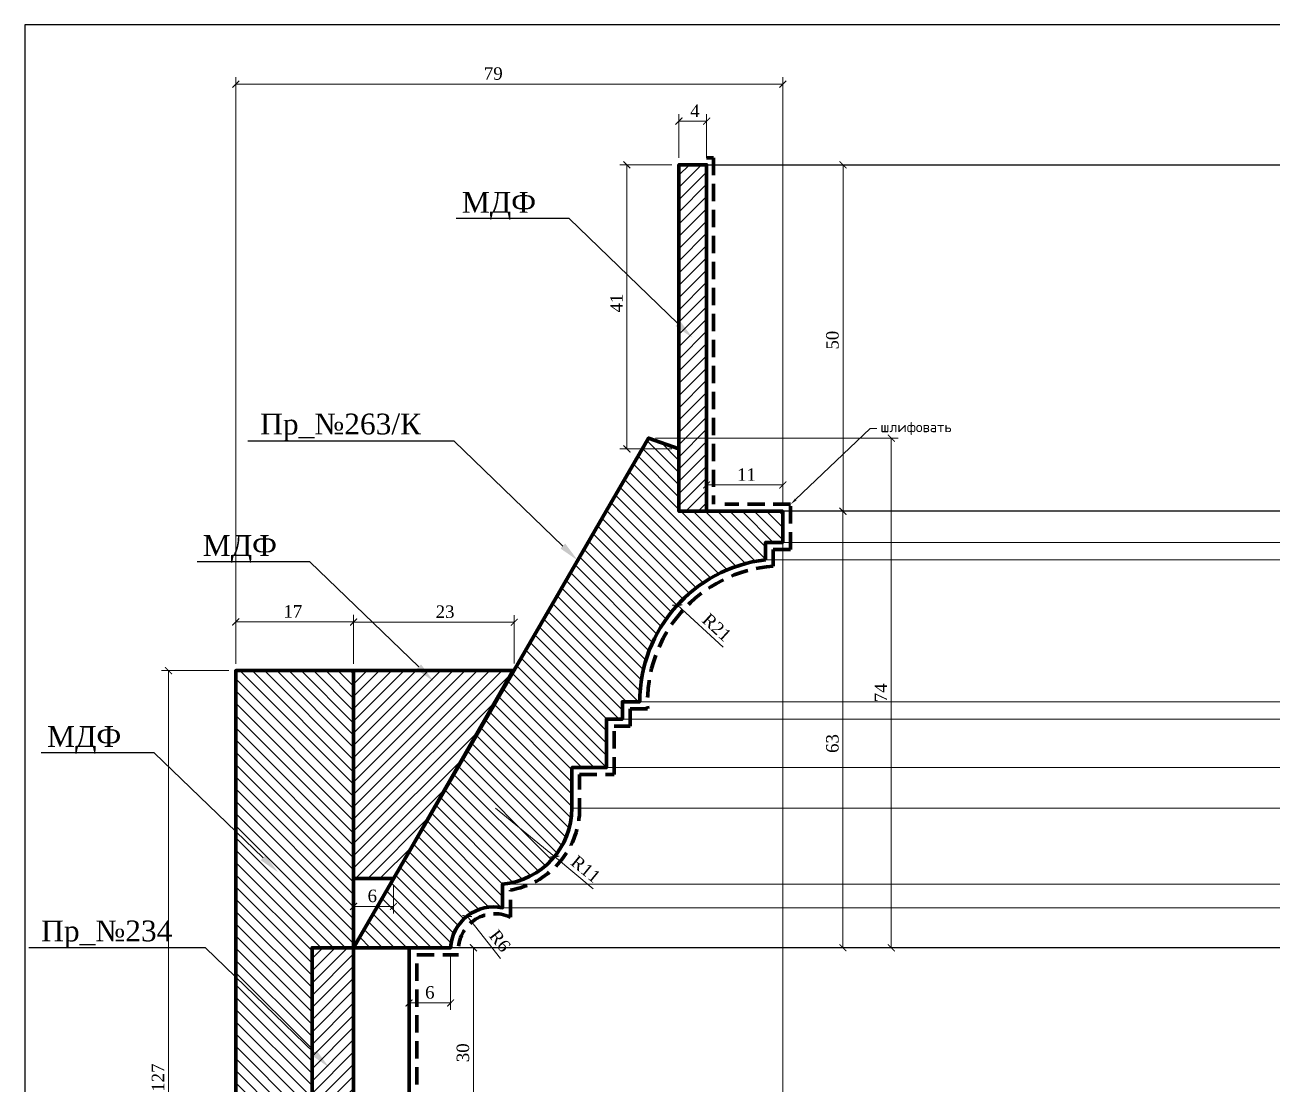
# Model space of a CAD drawing. Header units: millimetres. Extents: x 308873 to 309233, y -90683 to -90443.
# Drawn here: x 308872.6 to 309052.6, y -90595.7 to -90442.8 of the extents above; entities that cross this region are included whole.
import ezdxf
from ezdxf import colors
from ezdxf.entities.mleader import LeaderData, LeaderLine
from ezdxf.math import Vec2, Vec3

# ---------------------------------------------------------------- set-up
doc = ezdxf.new("R2010")
doc.units = ezdxf.units.MM
doc.header["$MEASUREMENT"] = 0
doc.linetypes.add('HIDDEN', pattern=[0.375, 0.25, -0.125])
doc.layers.add('Outside panel', color=7, linetype='Continuous', lineweight=18, true_color=0x7f5e57)
doc.layers.add('линия 50', color=1, linetype='Continuous', lineweight=140)
doc.layers.add('служебный слой РАЗМЕРЫ', color=7, linetype='Continuous', lineweight=9)
doc.layers.add('размеры в модели', color=7, linetype='Continuous')
doc.styles.get("Standard").update_dxf_attribs({"font": 'times.ttf'})
doc.styles.add('ЕСКД профили текст', font='isocpeur.ttf')
doc.dimstyles.new('M_1', dxfattribs={"dimtxt": 1.8, "dimasz": 1, "dimexe": 1, "dimexo": 1, "dimgap": 0.6, "dimtad": 1, "dimdec": 0, "dimdsep": 46, "dimtxsty": 'Standard', "dimblk": 'ARCHTICK', "dimcen": -5, "dimclrd": 7, "dimclre": 7, "dimclrt": 7, "dimadec": 0, "dimazin": 0, "dimtfac": 1, "dimtdec": 0, "dimtmove": 0, "dimatfit": 3, "dimfxl": 1, "dimtolj": 1, "dimtzin": 0, "dimlwd": 5, "dimlwe": 5, "dimarcsym": 0})
pattern_1 = [(45, (4095.0152, -5.4705), (-0.8838834765, 0.8838834765), [])]
pattern_2 = [(135, (4095.0152, -5.4705), (-0.8838834765, -0.8838834765), [])]

# ---------------------------------------------------------------- blocks, each defined once
blk = doc.blocks.new('_ArchTick')
at = {"color": 0, "linetype": 'ByBlock', "const_width": 0.15}
blk.add_lwpolyline([(-0.5, -0.5), (0.5, 0.5)], dxfattribs=at)
blk = doc.blocks.new('*D31')
at = {"layer": 'Defpoints', "color": 0, "ltscale": 1000, "transparency": 16777216}
for p in [(308982, -90451.36), (308982, -90513), (308903.05, -90536)]:
    blk.add_point(p, dxfattribs=at)
at = {"layer": 'размеры в модели', "color": 7, "lineweight": 5, "ltscale": 1000, "transparency": 16777216}
for p, q in [((308903.05, -90535), (308903.05, -90450.36)), ((308903.05, -90451.36), (308982, -90451.36)), ((308982, -90512), (308982, -90450.36))]:
    blk.add_line(p, q, dxfattribs=at)
at = {"layer": 'размеры в модели', "color": 7, "lineweight": 5, "ltscale": 1000, "transparency": 16777216, "rotation": 180}
blk.add_blockref('_ArchTick', (308903.05, -90451.36), dxfattribs=at)
at = {"layer": 'размеры в модели', "color": 7, "lineweight": 5, "ltscale": 1000, "transparency": 16777216}
blk.add_blockref('_ArchTick', (308982, -90451.36), dxfattribs=at)
at = {"layer": 'размеры в модели', "color": 7, "ltscale": 1000, "transparency": 16777216, "insert": (308940.21, -90449.84), "char_height": 1.8, "attachment_point": 5}
blk.add_mtext('\\A1;79', dxfattribs=at)
blk = doc.blocks.new('*D25')
at = {"layer": 'Defpoints', "color": 0, "ltscale": 1000, "transparency": 16777216}
for p in [(308936.45, -90571.43), (308940.31, -90576.36)]:
    blk.add_point(p, dxfattribs=at)
at = {"layer": 'размеры в модели', "color": 7, "lineweight": 5, "ltscale": 1000, "transparency": 16777216}
blk.add_line((308941.26, -90577.57), (308936.45, -90571.43), dxfattribs=at)
at = {"layer": 'размеры в модели', "color": 7, "lineweight": 5, "ltscale": 1000, "transparency": 16777216, "rotation": 128.0769222106763}
blk.add_blockref('_ArchTick', (308936.45, -90571.43), dxfattribs=at)
at = {"layer": 'размеры в модели', "color": 7, "ltscale": 1000, "transparency": 16777216, "insert": (308941.17, -90575), "char_height": 1.8, "attachment_point": 5, "rotation": 308.0769}
blk.add_mtext('\\A1;R6', dxfattribs=at)
blk = doc.blocks.new('*D24')
at = {"layer": 'Defpoints', "color": 0, "ltscale": 1000, "transparency": 16777216}
for p in [(308940.55, -90555.85), (308949.04, -90562.85)]:
    blk.add_point(p, dxfattribs=at)
at = {"layer": 'размеры в модели', "color": 7, "lineweight": 5, "ltscale": 1000, "transparency": 16777216}
for p in [(308940.55, -90555.85), (308954.64, -90567.47)]:
    blk.add_line(p, (308949.04, -90562.85), dxfattribs=at)
at = {"layer": 'размеры в модели', "color": 7, "lineweight": 5, "ltscale": 1000, "transparency": 16777216, "rotation": 140.4914953985403}
blk.add_blockref('_ArchTick', (308949.04, -90562.85), dxfattribs=at)
at = {"layer": 'размеры в модели', "color": 7, "ltscale": 1000, "transparency": 16777216, "insert": (308953.56, -90564.64), "char_height": 1.8, "attachment_point": 5, "rotation": 320.4915}
blk.add_mtext('\\A1;R11', dxfattribs=at)
blk = doc.blocks.new('*D23')
at = {"layer": 'Defpoints', "color": 0, "ltscale": 1000, "transparency": 16777216}
for p in [(308966.78, -90526.55), (308982, -90540.5)]:
    blk.add_point(p, dxfattribs=at)
at = {"layer": 'размеры в модели', "color": 7, "lineweight": 5, "ltscale": 1000, "transparency": 16777216}
blk.add_line((308973.41, -90532.63), (308966.78, -90526.55), dxfattribs=at)
at = {"layer": 'размеры в модели', "color": 7, "lineweight": 5, "ltscale": 1000, "transparency": 16777216, "rotation": 137.4968862191132}
blk.add_blockref('_ArchTick', (308966.78, -90526.55), dxfattribs=at)
at = {"layer": 'размеры в модели', "color": 7, "ltscale": 1000, "transparency": 16777216, "insert": (308972.48, -90529.75), "char_height": 1.8, "attachment_point": 5, "rotation": 317.4969}
blk.add_mtext('\\A1;R21', dxfattribs=at)
blk = doc.blocks.new('*D15')
at = {"layer": 'Defpoints', "color": 0, "ltscale": 1000, "transparency": 16777216}
for p in [(308920.05, -90566), (308925.8, -90566), (308925.8, -90570.03)]:
    blk.add_point(p, dxfattribs=at)
at = {"layer": 'размеры в модели', "color": 7, "lineweight": 5, "ltscale": 1000, "transparency": 16777216}
for p, q in [((308920.05, -90567), (308920.05, -90571.03)), ((308925.8, -90567), (308925.8, -90571.03)), ((308920.05, -90570.03), (308925.8, -90570.03))]:
    blk.add_line(p, q, dxfattribs=at)
at = {"layer": 'размеры в модели', "color": 7, "lineweight": 5, "ltscale": 1000, "transparency": 16777216, "rotation": 180}
blk.add_blockref('_ArchTick', (308920.05, -90570.03), dxfattribs=at)
at = {"layer": 'размеры в модели', "color": 7, "lineweight": 5, "ltscale": 1000, "transparency": 16777216}
blk.add_blockref('_ArchTick', (308925.8, -90570.03), dxfattribs=at)
at = {"layer": 'размеры в модели', "color": 7, "ltscale": 1000, "transparency": 16777216, "insert": (308922.75, -90568.52), "char_height": 1.8, "attachment_point": 5}
blk.add_mtext('\\A1;6', dxfattribs=at)
blk = doc.blocks.new('*D14')
at = {"layer": 'Defpoints', "color": 0, "ltscale": 1000, "transparency": 16777216}
for p in [(308943.24, -90529.02), (308920.05, -90536), (308943.24, -90535.95)]:
    blk.add_point(p, dxfattribs=at)
at = {"layer": 'размеры в модели', "color": 7, "lineweight": 5, "ltscale": 1000, "transparency": 16777216}
for p, q in [((308920.05, -90535), (308920.05, -90528.02)), ((308920.05, -90529.02), (308943.24, -90529.02)), ((308943.24, -90534.95), (308943.24, -90528.02))]:
    blk.add_line(p, q, dxfattribs=at)
at = {"layer": 'размеры в модели', "color": 7, "lineweight": 5, "ltscale": 1000, "transparency": 16777216, "rotation": 180}
blk.add_blockref('_ArchTick', (308920.05, -90529.02), dxfattribs=at)
at = {"layer": 'размеры в модели', "color": 7, "lineweight": 5, "ltscale": 1000, "transparency": 16777216}
blk.add_blockref('_ArchTick', (308943.24, -90529.02), dxfattribs=at)
at = {"layer": 'размеры в модели', "color": 7, "ltscale": 1000, "transparency": 16777216, "insert": (308933.25, -90527.51), "char_height": 1.8, "attachment_point": 5}
blk.add_mtext('\\A1;23', dxfattribs=at)
blk = doc.blocks.new('*D13')
at = {"layer": 'Defpoints', "color": 0, "ltscale": 1000, "transparency": 16777216}
for p in [(308920.05, -90528.97), (308903.05, -90536), (308920.05, -90536)]:
    blk.add_point(p, dxfattribs=at)
at = {"layer": 'размеры в модели', "color": 7, "lineweight": 5, "ltscale": 1000, "transparency": 16777216}
for p, q in [((308903.05, -90535), (308903.05, -90527.97)), ((308903.05, -90528.97), (308920.05, -90528.97)), ((308920.05, -90535), (308920.05, -90527.97))]:
    blk.add_line(p, q, dxfattribs=at)
at = {"layer": 'размеры в модели', "color": 7, "lineweight": 5, "ltscale": 1000, "transparency": 16777216, "rotation": 180}
blk.add_blockref('_ArchTick', (308903.05, -90528.97), dxfattribs=at)
at = {"layer": 'размеры в модели', "color": 7, "lineweight": 5, "ltscale": 1000, "transparency": 16777216}
blk.add_blockref('_ArchTick', (308920.05, -90528.97), dxfattribs=at)
at = {"layer": 'размеры в модели', "color": 7, "ltscale": 1000, "transparency": 16777216, "insert": (308911.29, -90527.45), "char_height": 1.8, "attachment_point": 5}
blk.add_mtext('\\A1;17', dxfattribs=at)
blk = doc.blocks.new('*D12')
at = {"layer": 'Defpoints', "color": 0, "ltscale": 1000, "transparency": 16777216}
for p in [(308903.05, -90536), (308893.33, -90663), (308903.05, -90663)]:
    blk.add_point(p, dxfattribs=at)
at = {"layer": 'размеры в модели', "color": 7, "lineweight": 5, "ltscale": 1000, "transparency": 16777216}
for p, q in [((308902.05, -90536), (308892.33, -90536)), ((308893.33, -90536), (308893.33, -90663)), ((308902.05, -90663), (308892.33, -90663))]:
    blk.add_line(p, q, dxfattribs=at)
for p, rotation in [((308893.33, -90536), 90), ((308893.33, -90663), 270)]:
    blk.add_blockref('_ArchTick', p, dxfattribs=dict(at, rotation=rotation))
at = {"layer": 'размеры в модели', "color": 7, "ltscale": 1000, "transparency": 16777216, "insert": (308891.81, -90594.75), "char_height": 1.8, "attachment_point": 5, "rotation": 90}
blk.add_mtext('\\A1;127', dxfattribs=at)
blk = doc.blocks.new('*D10')
at = {"layer": 'Defpoints', "color": 0, "ltscale": 1000, "transparency": 16777216}
for p in [(308928.05, -90576), (308928.05, -90606), (308937.34, -90606)]:
    blk.add_point(p, dxfattribs=at)
at = {"layer": 'размеры в модели', "color": 7, "lineweight": 5, "ltscale": 1000, "transparency": 16777216}
for p, q in [((308929.05, -90576), (308938.34, -90576)), ((308937.34, -90576), (308937.34, -90606)), ((308929.05, -90606), (308938.34, -90606))]:
    blk.add_line(p, q, dxfattribs=at)
for p, rotation in [((308937.34, -90576), 90), ((308937.34, -90606), 270)]:
    blk.add_blockref('_ArchTick', p, dxfattribs=dict(at, rotation=rotation))
at = {"layer": 'размеры в модели', "color": 7, "ltscale": 1000, "transparency": 16777216, "insert": (308935.83, -90591.15), "char_height": 1.8, "attachment_point": 5, "rotation": 90}
blk.add_mtext('\\A1;30', dxfattribs=at)
blk = doc.blocks.new('*D9')
at = {"layer": 'Defpoints', "color": 0, "ltscale": 1000, "transparency": 16777216}
for p in [(308982, -90513.3), (308919.87, -90576), (308982, -90622.84)]:
    blk.add_point(p, dxfattribs=at)
at = {"layer": 'размеры в модели', "color": 7, "lineweight": 5, "ltscale": 1000, "transparency": 16777216}
for p, q in [((308982, -90514.3), (308982, -90623.84)), ((308919.87, -90577), (308919.87, -90623.84)), ((308919.87, -90622.84), (308982, -90622.84))]:
    blk.add_line(p, q, dxfattribs=at)
at = {"layer": 'размеры в модели', "color": 7, "lineweight": 5, "ltscale": 1000, "transparency": 16777216, "rotation": 180}
blk.add_blockref('_ArchTick', (308919.87, -90622.84), dxfattribs=at)
at = {"layer": 'размеры в модели', "color": 7, "lineweight": 5, "ltscale": 1000, "transparency": 16777216}
blk.add_blockref('_ArchTick', (308982, -90622.84), dxfattribs=at)
at = {"layer": 'размеры в модели', "color": 7, "ltscale": 1000, "transparency": 16777216, "insert": (308954.38, -90621.33), "char_height": 1.8, "attachment_point": 5}
blk.add_mtext('\\A1;62', dxfattribs=at)
blk = doc.blocks.new('*D8')
at = {"layer": 'Defpoints', "color": 0, "ltscale": 1000, "transparency": 16777216}
for p in [(308928.05, -90576), (308934.05, -90576), (308934.05, -90583.97)]:
    blk.add_point(p, dxfattribs=at)
at = {"layer": 'размеры в модели', "color": 7, "lineweight": 5, "ltscale": 1000, "transparency": 16777216}
for p, q in [((308928.05, -90577), (308928.05, -90584.97)), ((308934.05, -90577), (308934.05, -90584.97)), ((308928.05, -90583.97), (308934.05, -90583.97))]:
    blk.add_line(p, q, dxfattribs=at)
at = {"layer": 'размеры в модели', "color": 7, "lineweight": 5, "ltscale": 1000, "transparency": 16777216, "rotation": 180}
blk.add_blockref('_ArchTick', (308928.05, -90583.97), dxfattribs=at)
at = {"layer": 'размеры в модели', "color": 7, "lineweight": 5, "ltscale": 1000, "transparency": 16777216}
blk.add_blockref('_ArchTick', (308934.05, -90583.97), dxfattribs=at)
at = {"layer": 'размеры в модели', "color": 7, "ltscale": 1000, "transparency": 16777216, "insert": (308931.05, -90582.45), "char_height": 1.8, "attachment_point": 5}
blk.add_mtext('\\A1;6', dxfattribs=at)
blk = doc.blocks.new('*D7')
at = {"layer": 'Defpoints', "color": 0, "ltscale": 1000, "transparency": 16777216}
for p in [(308962.62, -90502.45), (308934.05, -90576), (308997.66, -90576)]:
    blk.add_point(p, dxfattribs=at)
at = {"layer": 'размеры в модели', "color": 7, "lineweight": 5, "ltscale": 1000, "transparency": 16777216}
for p, q in [((308963.62, -90502.45), (308998.66, -90502.45)), ((308997.66, -90502.45), (308997.66, -90576)), ((308935.05, -90576), (308998.66, -90576))]:
    blk.add_line(p, q, dxfattribs=at)
for p, rotation in [((308997.66, -90502.45), 90), ((308997.66, -90576), 270)]:
    blk.add_blockref('_ArchTick', p, dxfattribs=dict(at, rotation=rotation))
at = {"layer": 'размеры в модели', "color": 7, "ltscale": 1000, "transparency": 16777216, "insert": (308996.15, -90539.21), "char_height": 1.8, "attachment_point": 5, "rotation": 90}
blk.add_mtext('\\A1;74', dxfattribs=at)
blk = doc.blocks.new('*D6')
at = {"layer": 'Defpoints', "color": 0, "ltscale": 1000, "transparency": 16777216}
for p in [(308982, -90513), (308934.05, -90576), (308990.67, -90576)]:
    blk.add_point(p, dxfattribs=at)
at = {"layer": 'размеры в модели', "color": 7, "lineweight": 5, "ltscale": 1000, "transparency": 16777216}
for p, q in [((308983, -90513), (308991.67, -90513)), ((308990.67, -90513), (308990.67, -90576)), ((308935.05, -90576), (308991.67, -90576))]:
    blk.add_line(p, q, dxfattribs=at)
for p, rotation in [((308990.67, -90513), 90), ((308990.67, -90576), 270)]:
    blk.add_blockref('_ArchTick', p, dxfattribs=dict(at, rotation=rotation))
at = {"layer": 'размеры в модели', "color": 7, "ltscale": 1000, "transparency": 16777216, "insert": (308989.16, -90546.52), "char_height": 1.8, "attachment_point": 5, "rotation": 90}
blk.add_mtext('\\A1;63', dxfattribs=at)
blk = doc.blocks.new('*D5')
at = {"layer": 'Defpoints', "color": 0, "ltscale": 1000, "transparency": 16777216}
for p in [(308967, -90463), (308959.49, -90504), (308967, -90504)]:
    blk.add_point(p, dxfattribs=at)
at = {"layer": 'размеры в модели', "color": 7, "lineweight": 5, "ltscale": 1000, "transparency": 16777216}
for p, q in [((308966, -90463), (308958.49, -90463)), ((308959.49, -90463), (308959.49, -90504)), ((308966, -90504), (308958.49, -90504))]:
    blk.add_line(p, q, dxfattribs=at)
for p, rotation in [((308959.49, -90463), 90), ((308959.49, -90504), 270)]:
    blk.add_blockref('_ArchTick', p, dxfattribs=dict(at, rotation=rotation))
at = {"layer": 'размеры в модели', "color": 7, "ltscale": 1000, "transparency": 16777216, "insert": (308957.99, -90482.95), "char_height": 1.8, "attachment_point": 5, "rotation": 90}
blk.add_mtext('\\A1;41', dxfattribs=at)
blk = doc.blocks.new('*D4')
at = {"layer": 'Defpoints', "color": 0, "ltscale": 1000, "transparency": 16777216}
for p in [(308971, -90463), (308971, -90513), (308990.69, -90513)]:
    blk.add_point(p, dxfattribs=at)
at = {"layer": 'размеры в модели', "color": 7, "lineweight": 5, "ltscale": 1000, "transparency": 16777216}
for p, q in [((308972, -90463), (308991.69, -90463)), ((308990.69, -90463), (308990.69, -90513)), ((308972, -90513), (308991.69, -90513))]:
    blk.add_line(p, q, dxfattribs=at)
for p, rotation in [((308990.69, -90463), 90), ((308990.69, -90513), 270)]:
    blk.add_blockref('_ArchTick', p, dxfattribs=dict(at, rotation=rotation))
at = {"layer": 'размеры в модели', "color": 7, "ltscale": 1000, "transparency": 16777216, "insert": (308989.17, -90488.31), "char_height": 1.8, "attachment_point": 5, "rotation": 90}
blk.add_mtext('\\A1;50', dxfattribs=at)
blk = doc.blocks.new('*D3')
at = {"layer": 'Defpoints', "color": 0, "ltscale": 1000, "transparency": 16777216}
for p in [(308971, -90456.7), (308967, -90463), (308971, -90463)]:
    blk.add_point(p, dxfattribs=at)
at = {"layer": 'размеры в модели', "color": 7, "lineweight": 5, "ltscale": 1000, "transparency": 16777216}
for p, q in [((308967, -90462), (308967, -90455.7)), ((308967, -90456.7), (308971, -90456.7)), ((308971, -90462), (308971, -90455.7))]:
    blk.add_line(p, q, dxfattribs=at)
at = {"layer": 'размеры в модели', "color": 7, "lineweight": 5, "ltscale": 1000, "transparency": 16777216, "rotation": 180}
blk.add_blockref('_ArchTick', (308967, -90456.7), dxfattribs=at)
at = {"layer": 'размеры в модели', "color": 7, "lineweight": 5, "ltscale": 1000, "transparency": 16777216}
blk.add_blockref('_ArchTick', (308971, -90456.7), dxfattribs=at)
at = {"layer": 'размеры в модели', "color": 7, "ltscale": 1000, "transparency": 16777216, "insert": (308969.31, -90455.2), "char_height": 1.8, "attachment_point": 5}
blk.add_mtext('\\A1;4', dxfattribs=at)
blk = doc.blocks.new('*D2')
at = {"layer": 'Defpoints', "color": 0, "ltscale": 1000, "transparency": 16777216}
for p in [(308982, -90509.21), (308971, -90513), (308982, -90513)]:
    blk.add_point(p, dxfattribs=at)
at = {"layer": 'размеры в модели', "color": 7, "lineweight": 5, "ltscale": 1000, "transparency": 16777216}
for p, q in [((308971, -90512), (308971, -90508.21)), ((308971, -90509.21), (308982, -90509.21)), ((308982, -90512), (308982, -90508.21))]:
    blk.add_line(p, q, dxfattribs=at)
at = {"layer": 'размеры в модели', "color": 7, "lineweight": 5, "ltscale": 1000, "transparency": 16777216, "rotation": 180}
blk.add_blockref('_ArchTick', (308971, -90509.21), dxfattribs=at)
at = {"layer": 'размеры в модели', "color": 7, "lineweight": 5, "ltscale": 1000, "transparency": 16777216}
blk.add_blockref('_ArchTick', (308982, -90509.21), dxfattribs=at)
at = {"layer": 'размеры в модели', "color": 7, "ltscale": 1000, "transparency": 16777216, "insert": (308976.76, -90507.71), "char_height": 1.8, "attachment_point": 5}
blk.add_mtext('\\A1;11', dxfattribs=at)

msp = doc.modelspace()

# ---------------------------------------------------------------- hatches: boundary and pattern name
at = {"layer": 'Outside panel', "ltscale": 1000}
h = msp.add_hatch(dxfattribs=at)
h.set_pattern_fill('ANSI31', color=5, scale=10)
h.set_pattern_definition(pattern_1)
h.paths.add_polyline_path([(308971, -90463), (308967, -90463), (308967, -90513), (308971, -90513)])
h = msp.add_hatch(dxfattribs=at)
h.set_pattern_fill('ANSI31', color=256, scale=10, angle=90)
h.set_pattern_definition(pattern_2)
h.paths.add_polyline_path([(308979.5, -90520), (308979.5, -90517.5), (308982, -90517.5), (308982, -90513), (308967, -90513), (308967, -90504), (308962.62, -90502.45), (308956.52, -90513), (308920.05, -90576), (308934.05, -90576, -0.456652), (308941.55, -90570.22), (308941.55, -90566.8, 0.387795), (308951.55, -90555.85), (308951.55, -90550), (308956.55, -90550), (308956.55, -90543), (308958.85, -90543), (308958.85, -90540.5), (308961.35, -90540.5, -0.379101)])
h = msp.add_hatch(dxfattribs=at)
h.set_pattern_fill('ANSI31', color=5, scale=10, angle=90)
h.set_pattern_definition(pattern_2)
h.paths.add_polyline_path([(308920.05, -90536), (308903.05, -90536), (308903.05, -90663), (308915.05, -90663, -0.414214), (308920.05, -90658), (308920.06, -90606), (308914.05, -90606), (308914.05, -90576), (308920.05, -90576)])
h = msp.add_hatch(dxfattribs=at)
h.set_pattern_fill('ANSI31', color=5, scale=10)
h.set_pattern_definition(pattern_1)
h.paths.add_polyline_path([(308943.05, -90536), (308920.05, -90536), (308920.05, -90566), (308925.8, -90566)])
h = msp.add_hatch(dxfattribs=at)
h.set_pattern_fill('ANSI31', color=256, scale=10)
h.set_pattern_definition(pattern_1)
h.paths.add_polyline_path([(308920.05, -90576), (308914.05, -90576), (308914.05, -90606), (308920.05, -90606)])

# ---------------------------------------------------------------- linework, layer by layer
at = {"linetype": 'Continuous', "lineweight": 15}
for p, q in [((309171.77, -90517.5), (308982, -90517.5)), ((309171.77, -90520), (308979.5, -90520)), ((309151.12, -90540.5), (308958.85, -90540.5)), ((309148.82, -90543), (308956.55, -90543)), ((309143.82, -90550), (308951.55, -90550)), ((309143.82, -90555.85), (308951.55, -90555.85)), ((309133.82, -90566.8), (308941.55, -90566.8)), ((309133.82, -90570.22), (308941.55, -90570.22))]:
    msp.add_line(p, q, dxfattribs=at)
at = {"color": 7}
msp.add_line((309120.32, -90576), (308928.05, -90576), dxfattribs=at)
at = {"color": 6, "ltscale": 1000}
msp.add_lwpolyline([(308872.61, -90682.82), (309232.61, -90682.82), (309232.61, -90442.82), (308872.61, -90442.82)], close=True, dxfattribs=at)
at = {"color": 7}
msp.add_lwpolyline([(309164.78, -90513), (308971, -90513), (308971, -90463), (309164.78, -90463)], close=True, dxfattribs=at)
msp.add_lwpolyline([(308903.05, -90663), (309107.32, -90663, -0.414214), (309112.32, -90658), (309112.33, -90606), (309120.32, -90606), (309120.32, -90576), (309126.32, -90576, -0.456652), (309133.82, -90570.22), (309133.82, -90566.8, 0.361838), (309143.77, -90556.85), (309143.82, -90550), (309148.82, -90550), (309148.82, -90543), (309151.12, -90543), (309151.12, -90540.5), (309153.62, -90540.5, -0.379101), (309171.77, -90520), (309171.77, -90517.5), (309174.27, -90517.5), (309174.27, -90513), (308981.74, -90513)], format="xyb", dxfattribs=at)
at = {"layer": 'линия 50', "color": 1, "linetype": 'HIDDEN', "ltscale": 10, "true_color": 0xff0909}
msp.add_lwpolyline([(308971, -90462), (308972, -90462), (308972, -90512)], dxfattribs=at)
at = {"layer": 'линия 50', "color": 7}
for points in [[(308971, -90462), (308972, -90462)], [(308920.05, -90576), (308920.05, -90606), (308928.05, -90606), (308928.05, -90576), (308914.05, -90576), (308914.05, -90606), (308928.05, -90606)]]:
    msp.add_lwpolyline(points, dxfattribs=at)
for points in [[(308967, -90513), (308967, -90463), (308971, -90463), (308971, -90513)], [(308925.8, -90566), (308943.05, -90536), (308920.05, -90536), (308920.05, -90566)]]:
    msp.add_lwpolyline(points, close=True, dxfattribs=at)
msp.add_lwpolyline([(308979.5, -90520), (308979.5, -90517.5), (308982, -90517.5), (308982, -90513), (308967, -90513), (308967, -90504), (308962.62, -90502.45), (308956.52, -90513), (308920.05, -90576), (308934.05, -90576, -0.456652), (308941.55, -90570.22), (308941.55, -90566.8, 0.387795), (308951.55, -90555.85), (308951.55, -90550), (308956.55, -90550), (308956.55, -90543), (308958.85, -90543), (308958.85, -90540.5), (308961.35, -90540.5, -0.379101), (308979.5, -90520)], format="xyb", close=True, dxfattribs=at)
at = {"layer": 'линия 50', "color": 1, "linetype": 'HIDDEN', "ltscale": 10, "true_color": 0xff0909}
msp.add_lwpolyline([(308903.05, -90664), (308916.31, -90664, -0.571283), (308921.18, -90659.13), (308921.19, -90607), (308929.18, -90607), (308929.18, -90577), (308935.21, -90577, -0.590336), (308942.68, -90571.59), (308942.68, -90567.68, 0.341382), (308952.63, -90556.9), (308952.67, -90551), (308957.68, -90551), (308957.68, -90544), (308959.98, -90544), (308959.98, -90541.5), (308962.5, -90541.5, -0.406766), (308980.63, -90520.91), (308980.63, -90518.5), (308983.13, -90518.5), (308983.13, -90512), (308973.64, -90512)], format="xyb", dxfattribs=at)
at = {"layer": 'линия 50', "color": 7}
msp.add_lwpolyline([(308920.05, -90536), (308903.05, -90536), (308903.05, -90663), (308915.05, -90663, -0.414214), (308920.05, -90658), (308920.06, -90606), (308914.05, -90606), (308914.05, -90576), (308920.05, -90576), (308920.05, -90536)], format="xyb", dxfattribs=at)

# ---------------------------------------------------------------- dimensions: what is measured, and where the dimension line sits
at = {"layer": 'размеры в модели', "color": 5, "ltscale": 1000}
for base, p1, p2, picture, middle in [((308982, -90451.36), (308903.05, -90536), (308982, -90513), '*D31', (308940.21, -90451.36)), ((308971, -90456.7), (308967, -90463), (308971, -90463), '*D3', (308969.31, -90456.7)), ((308982, -90509.21), (308971, -90513), (308982, -90513), '*D2', (308976.76, -90509.21)), ((308982, -90622.84), (308919.87, -90576), (308982, -90513.3), '*D9', (308954.38, -90622.84)), ((308920.05, -90528.97), (308903.05, -90536), (308920.05, -90536), '*D13', (308911.29, -90528.97)), ((308943.24, -90529.02), (308920.05, -90536), (308943.24, -90535.95), '*D14', (308933.25, -90529.02)), ((308925.8, -90570.03), (308920.05, -90566), (308925.8, -90566), '*D15', (308922.75, -90570.03)), ((308934.05, -90583.97), (308928.05, -90576), (308934.05, -90576), '*D8', (308931.05, -90583.97))]:
    dim = msp.add_linear_dim(base=base, p1=p1, p2=p2, dimstyle='M_1', dxfattribs=at)
    dim.commit()
    dim.dimension.update_dxf_attribs({"geometry": picture, "text_midpoint": middle, "dimtype": 128})
for base, p1, p2, picture, middle in [((308959.49, -90504), (308967, -90463), (308967, -90504), '*D5', (308959.49, -90482.95)), ((308990.69, -90513), (308971, -90463), (308971, -90513), '*D4', (308990.69, -90488.31)), ((308997.66, -90576), (308962.62, -90502.45), (308934.05, -90576), '*D7', (308997.66, -90539.21)), ((308990.67, -90576), (308982, -90513), (308934.05, -90576), '*D6', (308990.67, -90546.52)), ((308893.33, -90663), (308903.05, -90536), (308903.05, -90663), '*D12', (308893.33, -90594.75)), ((308937.34, -90606), (308928.05, -90576), (308928.05, -90606), '*D10', (308937.34, -90591.15))]:
    dim = msp.add_linear_dim(base=base, p1=p1, p2=p2, angle=90, dimstyle='M_1', dxfattribs=at)
    dim.commit()
    dim.dimension.update_dxf_attribs({"geometry": picture, "text_midpoint": middle, "dimtype": 128})
for center, mpoint, picture, middle in [((308982, -90540.5), (308966.78, -90526.55), '*D23', (308971.47, -90530.85)), ((308940.31, -90576.36), (308936.45, -90571.43), '*D25', (308939.98, -90575.94))]:
    dim = msp.add_radius_dim(center=center, mpoint=mpoint, dimstyle='M_1', dxfattribs=at)
    dim.commit()
    dim.dimension.update_dxf_attribs({"geometry": picture, "text_midpoint": middle, "dimtype": 132})
dim = msp.add_radius_dim(center=(308940.55, -90555.85), mpoint=(308949.04, -90562.85), dimstyle='M_1', dxfattribs=at)
dim.commit()
dim.dimension.update_dxf_attribs({"geometry": '*D24', "text_midpoint": (308953.56, -90564.64)})

# ---------------------------------------------------------------- leaders
at = {"layer": 'размеры в модели', "color": 7, "ltscale": 1000}
ml = msp.add_multileader_mtext('Standard', dxfattribs=at)
ml.set_content('\\A1;МДФ  ', color=7)
ml.set_leader_properties()
ml.build(insert=Vec2(0, 0))
ml.multileader.update_dxf_attribs({"text_right_attachment_type": 6, "dogleg_length": 0.36, "arrow_head_size": 3})
ctx = ml.context
ctx.base_point, ctx.char_height, ctx.arrow_head_size, ctx.landing_gap_size, ctx.plane_origin = Vec3(308936.06, -90468.84), 3, 3, 0.09, Vec3(308950.43, -90490.73)
ctx.right_attachment, ctx.text_align_type = 6, 2
notes = []
notes.append((ctx, [(0, (1, 1, 0), (308951.14, -90470.76), (-1, 0), 4.68, [(0, [(308969, -90488)], 0, [])])]))
ctx.mtext.insert, ctx.mtext.alignment, ctx.mtext.flow_direction = Vec3(308946.38, -90466.92), 3, 5
ml = msp.add_multileader_mtext('Standard', dxfattribs=at)
ml.set_content('\\A1;Пр_№263/К  ', color=7)
ml.set_leader_properties()
ml.build(insert=Vec2(0, 0))
ml.multileader.update_dxf_attribs({"text_right_attachment_type": 6, "dogleg_length": 0.36, "arrow_head_size": 3})
ctx = ml.context
ctx.base_point, ctx.char_height, ctx.arrow_head_size, ctx.landing_gap_size, ctx.plane_origin = Vec3(308907.1, -90500.89), 3, 3, 0.09, Vec3(308933.83, -90522.83)
ctx.right_attachment, ctx.text_align_type = 6, 2
notes.append((ctx, [(0, (1, 1, 0), (308934.55, -90502.87), (-1, 0), 4.68, [(0, [(308952.41, -90520.11)], 0, [])])]))
ctx.mtext.insert, ctx.mtext.alignment, ctx.mtext.flow_direction = Vec3(308929.78, -90498.91), 3, 5
ml = msp.add_multileader_mtext('Standard', dxfattribs=at)
ml.set_content('\\A1;МДФ  ', color=7)
ml.set_leader_properties()
ml.build(insert=Vec2(0, 0))
ml.multileader.update_dxf_attribs({"text_right_attachment_type": 6, "dogleg_length": 0.36, "arrow_head_size": 3})
ctx = ml.context
ctx.base_point, ctx.char_height, ctx.arrow_head_size, ctx.landing_gap_size, ctx.plane_origin = Vec3(308898.67, -90518.38), 3, 3, 0.09, Vec3(308913.03, -90540.26)
ctx.right_attachment, ctx.text_align_type = 6, 2
notes.append((ctx, [(0, (1, 1, 0), (308913.75, -90520.3), (-1, 0), 4.68, [(0, [(308931.6, -90537.54)], 0, [])])]))
ctx.mtext.insert, ctx.mtext.alignment, ctx.mtext.flow_direction = Vec3(308908.98, -90516.45), 3, 5
ml = msp.add_multileader_mtext('Standard', dxfattribs=at)
ml.set_content('\\A1;МДФ  ', color=7)
ml.set_leader_properties()
ml.build(insert=Vec2(0, 0))
ml.multileader.update_dxf_attribs({"text_right_attachment_type": 6, "dogleg_length": 0.36, "arrow_head_size": 3})
ctx = ml.context
ctx.base_point, ctx.char_height, ctx.arrow_head_size, ctx.landing_gap_size, ctx.plane_origin = Vec3(308876.2, -90545.93), 3, 3, 0.09, Vec3(308890.56, -90567.81)
ctx.right_attachment, ctx.text_align_type = 6, 2
notes.append((ctx, [(0, (1, 1, 0), (308891.28, -90547.85), (-1, 0), 4.68, [(0, [(308909.14, -90565.09)], 0, [])])]))
ctx.mtext.insert, ctx.mtext.alignment, ctx.mtext.flow_direction = Vec3(308886.51, -90544.01), 3, 5
ml = msp.add_multileader_mtext('Standard', dxfattribs=at)
ml.set_content('\\A1;Пр_№234  ', color=7)
ml.set_leader_properties()
ml.build(insert=Vec2(0, 0))
ml.multileader.update_dxf_attribs({"text_right_attachment_type": 6, "dogleg_length": 0.36, "arrow_head_size": 3})
ctx = ml.context
ctx.base_point, ctx.char_height, ctx.arrow_head_size, ctx.landing_gap_size, ctx.plane_origin = Vec3(308875.54, -90574.05), 3, 3, 0.09, Vec3(308897.94, -90595.99)
ctx.right_attachment, ctx.text_align_type = 6, 2
notes.append((ctx, [(0, (1, 1, 0), (308898.66, -90576.03), (-1, 0), 4.68, [(0, [(308916.52, -90593.27)], 0, [])])]))
ctx.mtext.insert, ctx.mtext.alignment, ctx.mtext.flow_direction = Vec3(308893.89, -90572.07), 3, 5
at = {"layer": 'служебный слой РАЗМЕРЫ'}
ml = msp.add_multileader_mtext('Standard', dxfattribs=at)
ml.set_content('\\A1;шлифовать', color=256, style='ЕСКД профили текст')
ml.set_leader_properties(color=256, linetype='ByLayer', lineweight=-1)
ml.build(insert=Vec2(0, 0))
ml.multileader.update_dxf_attribs({"dogleg_length": 1, "arrow_head_size": 1})
ctx = ml.context
ctx.base_point, ctx.char_height, ctx.arrow_head_size, ctx.landing_gap_size, ctx.plane_origin = Vec3(308995.59, -90501.07), 1.5, 1, 0.5, Vec3(309009.07, -90474.9)
notes.append((ctx, [(1, (1, 1, 0), (308994.59, -90501.07), (1, 0), 1, [(0, [(308983.13, -90512)], 0, [])])]))
ctx.mtext.insert, ctx.mtext.flow_direction = Vec3(308996.09, -90500.09), 5
for ctx, leaders in notes:
    for number, flags, end, landing, length, lines in leaders:
        leader = LeaderData()
        leader.index, (leader.has_last_leader_line, leader.has_dogleg_vector, leader.attachment_direction) = number, flags
        leader.last_leader_point, leader.dogleg_vector, leader.dogleg_length = Vec3(end), Vec3(landing), length
        for number, points, colour, breaks in lines:
            line = LeaderLine()
            line.index, line.vertices, line.color, line.breaks = number, Vec3.list(points), colors.encode_raw_color(colour), breaks
            leader.lines.append(line)
        ctx.leaders.append(leader)

doc.saveas('drawing.dxf')
